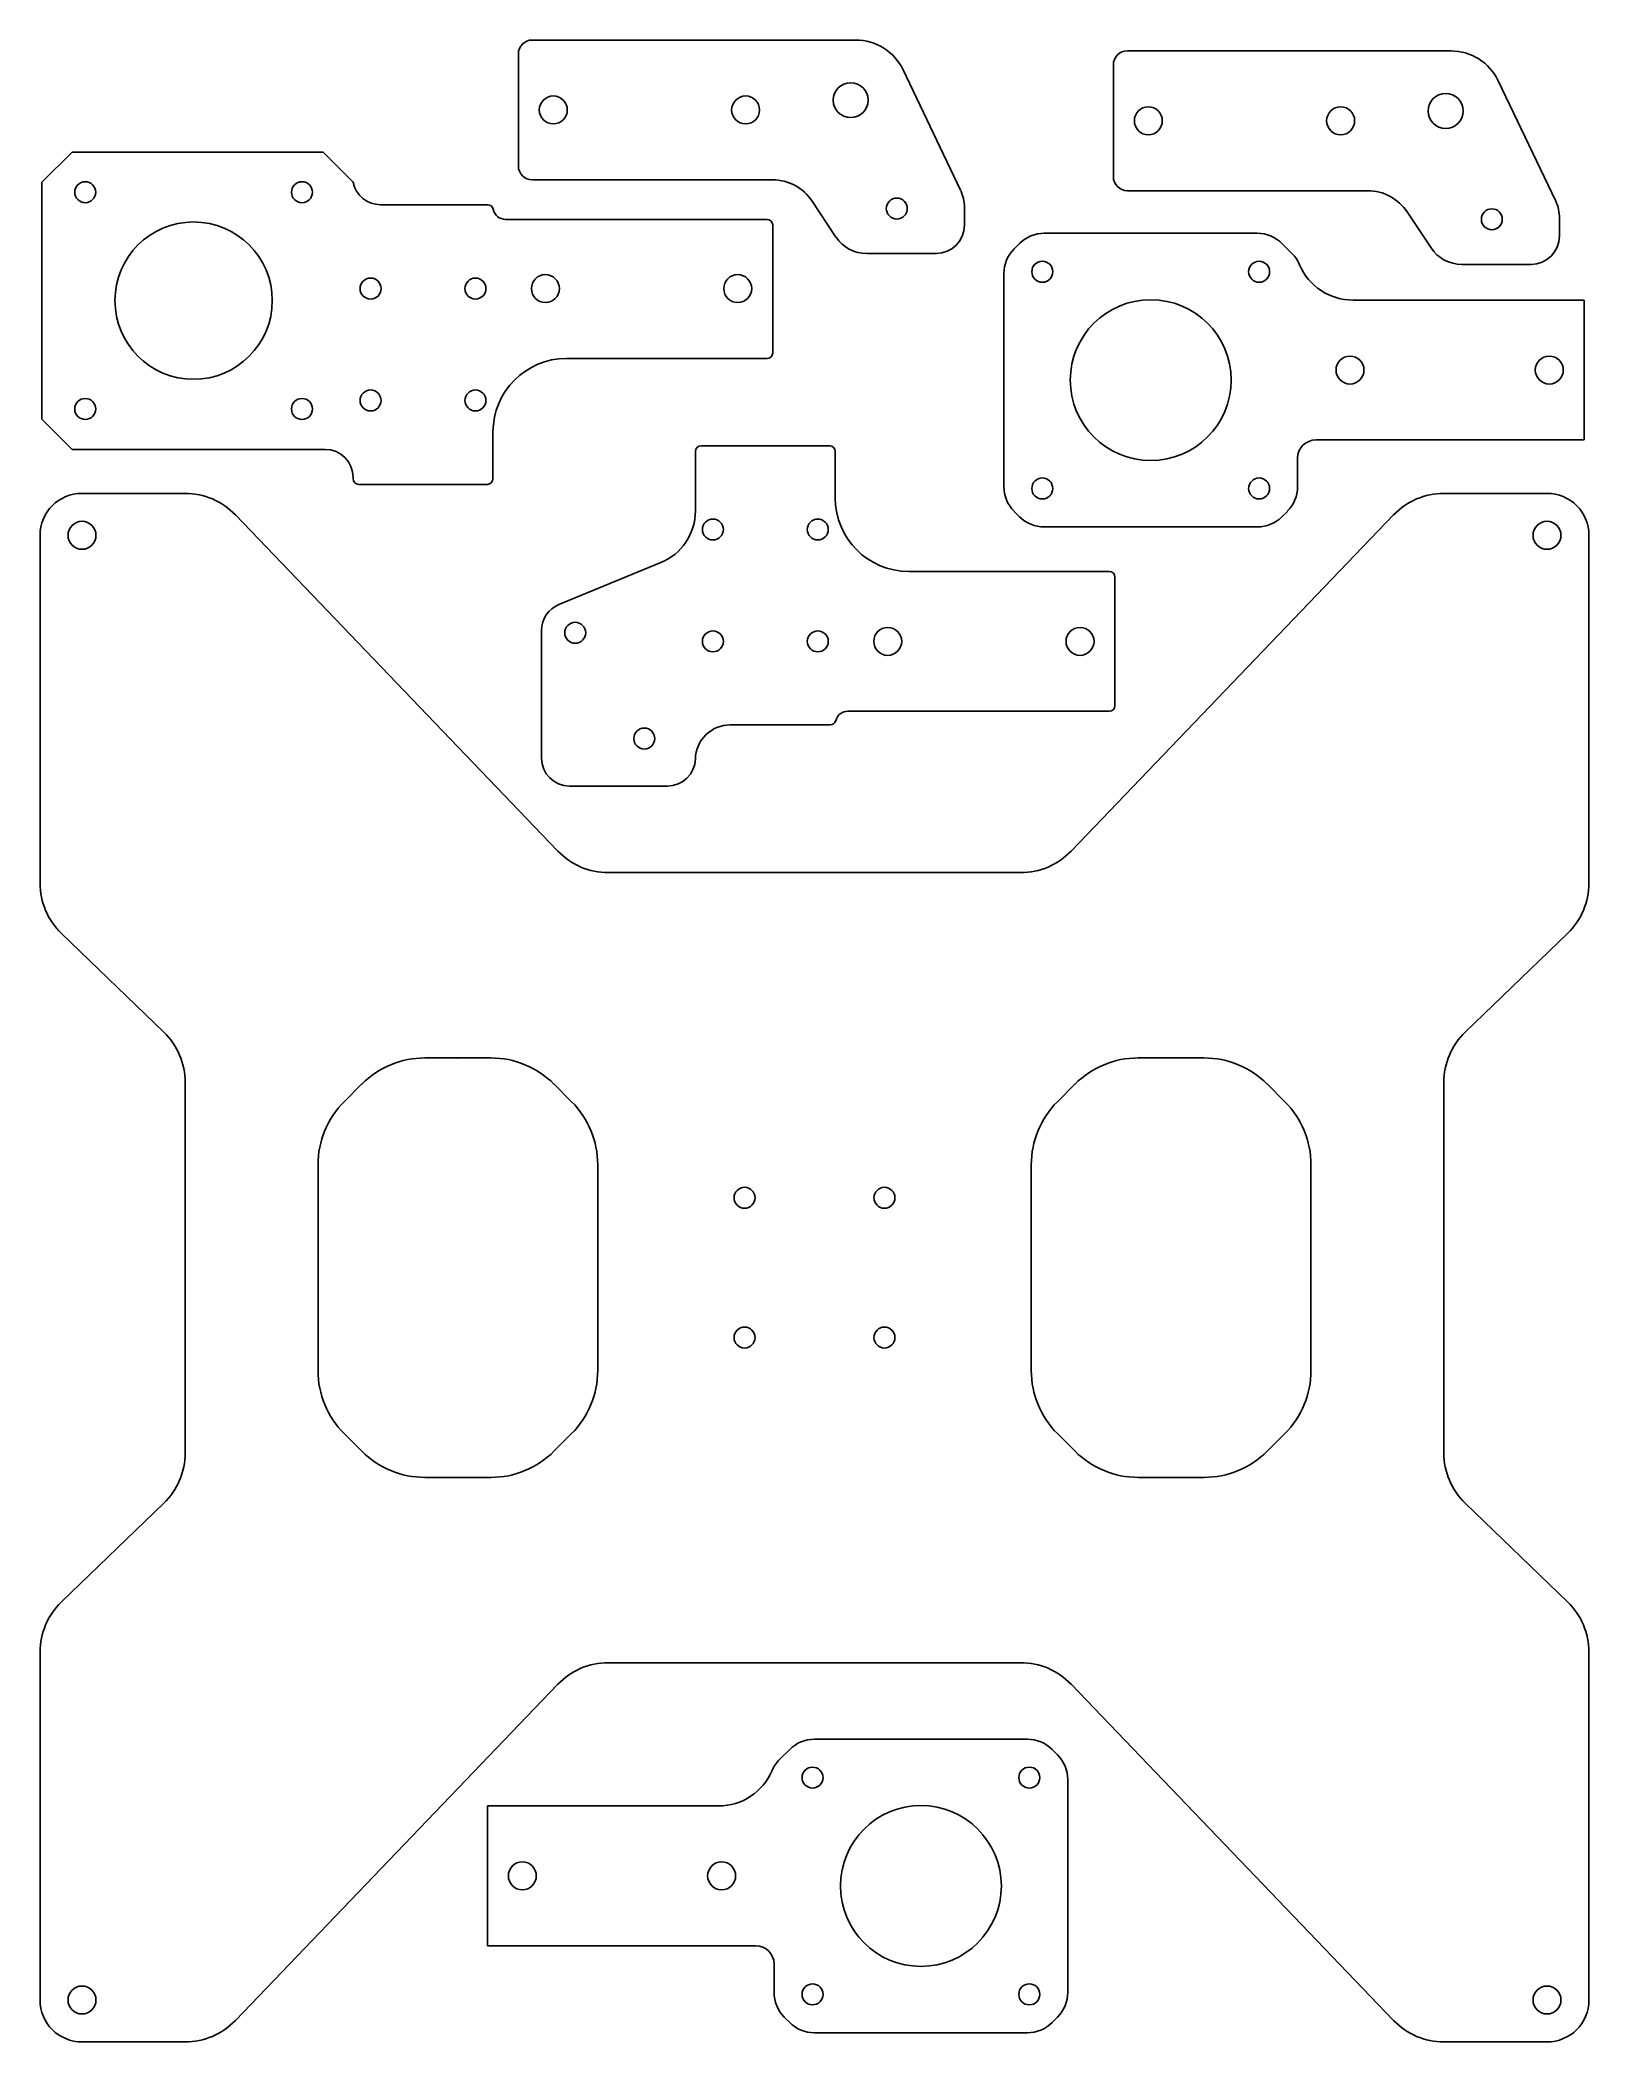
# Model space of a CAD drawing. Header units: millimetres. Extents: x 0 to 222, y 0 to 286.
import ezdxf

# ---------------------------------------------------------------- set-up
doc = ezdxf.new("R2010")
doc.units = ezdxf.units.MM
doc.layers.add('1', color=7, linetype='Continuous', true_color=0xffffff)

msp = doc.modelspace()

# ---------------------------------------------------------------- linework, layer by layer
at = {"color": 7, "linetype": 'Continuous'}
for p, q in [((20.73, 221.5), (6, 221.5)), ((215.5, 221.5), (200.77, 221.5)), ((27.95, 218.42), (74.05, 170.33)), ((193.55, 218.42), (147.45, 170.33)), ((0, 215.5), (0, 165.75)), ((221.5, 165.75), (221.5, 215.5)), ((81.27, 167.25), (140.23, 167.25)), ((3.06, 158.55), (17.69, 144.45)), ((203.81, 144.45), (218.44, 158.55)), ((55.03, 140.75), (64.47, 140.75)), ((166.47, 140.75), (157.03, 140.75)), ((20.75, 137.25), (20.75, 84.25)), ((43.48, 134.48), (46.02, 137.02)), ((73.48, 137.02), (76.02, 134.48)), ((148.02, 137.02), (145.48, 134.48)), ((178.02, 134.48), (175.48, 137.02)), ((200.75, 137.25), (200.75, 84.25)), ((39.75, 125.47), (39.75, 96.03)), ((79.75, 125.47), (79.75, 96.03)), ((141.75, 125.47), (141.75, 96.03)), ((181.75, 125.47), (181.75, 96.03)), ((43.48, 87.02), (46.02, 84.48)), ((73.48, 84.48), (76.02, 87.02)), ((148.02, 84.48), (145.48, 87.02)), ((178.02, 87.02), (175.48, 84.48)), ((55.03, 80.75), (64.47, 80.75)), ((166.47, 80.75), (157.03, 80.75)), ((3.06, 62.95), (17.69, 77.05)), ((203.81, 77.05), (218.44, 62.95)), ((0, 55.75), (0, 6)), ((221.5, 6), (221.5, 55.75)), ((81.27, 54.25), (140.23, 54.25)), ((27.95, 3.08), (74.05, 51.17)), ((147.45, 51.17), (193.55, 3.08)), ((6, 0), (20.73, 0)), ((200.77, 0), (215.5, 0))]:
    msp.add_line(p, q, dxfattribs=at)
for centre in [(6, 215.5), (215.5, 215.5), (6, 6), (215.5, 6)]:
    msp.add_circle(centre, 2, dxfattribs=at)
for centre in [(100.75, 120.75), (120.75, 120.75), (100.75, 100.75), (120.75, 100.75)]:
    msp.add_circle(centre, 1.5)
for centre, radius, start, end in [((6, 215.5), 6, 90, 180), ((20.73, 211.5), 10, 43.7869, 90), ((200.77, 211.5), 10, 90, 136.2131), ((215.5, 215.5), 6, 0, 90), ((81.27, 177.25), 10, 223.7869, 270), ((140.23, 177.25), 10, 270, 316.2131), ((10, 165.75), 10, 180, 226.0544), ((211.5, 165.75), 10, 313.9456, 0), ((10.75, 137.25), 10, 0, 46.0544), ((210.75, 137.25), 10, 133.9456, 180), ((55.03, 128.01), 12.74, 90, 135), ((64.47, 128.01), 12.74, 45, 90), ((157.03, 128.01), 12.74, 90, 135), ((166.47, 128.01), 12.74, 45, 90), ((52.49, 125.47), 12.74, 135, 180), ((67.01, 125.47), 12.74, 0, 45), ((154.49, 125.47), 12.74, 135, 180), ((169.01, 125.47), 12.74, 0, 45), ((52.49, 96.03), 12.74, 180, 225), ((67.01, 96.03), 12.74, 315, 0), ((154.49, 96.03), 12.74, 180, 225), ((169.01, 96.03), 12.74, 315, 0), ((10.75, 84.25), 10, 313.9456, 0), ((55.03, 93.49), 12.74, 225, 270), ((64.47, 93.49), 12.74, 270, 315), ((157.03, 93.49), 12.74, 225, 270), ((166.47, 93.49), 12.74, 270, 315), ((210.75, 84.25), 10, 180, 226.0544), ((10, 55.75), 10, 133.9456, 180), ((211.5, 55.75), 10, 0, 46.0544), ((81.27, 44.25), 10, 90, 136.2131), ((140.23, 44.25), 10, 43.7869, 90), ((6, 6), 6, 180, 270), ((215.5, 6), 6, 270, 0), ((20.73, 10), 10, 270, 316.2131), ((200.77, 10), 10, 223.7869, 270)]:
    msp.add_arc(centre, radius, start, end, dxfattribs=at)
msp.add_point((59.75, 140.75), dxfattribs=at)
at = {"layer": '1'}
for p, q in [((70.4, 286.34), (116.65, 286.34)), ((70.4, 286.34), (116.65, 286.34)), ((68.4, 268.34), (68.4, 284.34)), ((68.4, 268.34), (68.4, 284.34)), ((155.49, 284.79), (201.74, 284.79)), ((155.49, 284.79), (201.74, 284.79)), ((123.43, 282.07), (131.65, 264.85)), ((123.43, 282.07), (131.65, 264.85)), ((153.49, 266.79), (153.49, 282.79)), ((153.49, 266.79), (153.49, 282.79)), ((208.52, 280.52), (216.75, 263.3)), ((208.52, 280.52), (216.75, 263.3)), ((4.57, 270.29), (0.27, 265.99)), ((4.57, 270.29), (0.27, 265.99)), ((40.47, 270.29), (4.57, 270.29)), ((40.47, 270.29), (4.57, 270.29)), ((44.77, 265.99), (40.47, 270.29)), ((44.77, 265.99), (40.47, 270.29)), ((104.75, 266.34), (70.4, 266.34)), ((104.75, 266.34), (70.4, 266.34)), ((0.27, 265.99), (0.27, 232.09)), ((0.27, 265.99), (0.27, 232.09)), ((189.84, 264.79), (155.49, 264.79)), ((189.84, 264.79), (155.49, 264.79)), ((48.69, 262.79), (64.02, 262.79)), ((48.69, 262.79), (64.02, 262.79)), ((66.57, 260.69), (103.97, 260.69)), ((66.57, 260.69), (103.97, 260.69)), ((113.82, 258.16), (110.42, 263.3)), ((113.82, 258.16), (110.42, 263.3)), ((132.2, 262.43), (132.2, 259.87)), ((132.2, 262.43), (132.2, 259.87)), ((198.92, 256.61), (195.51, 261.75)), ((198.92, 256.61), (195.51, 261.75)), ((217.29, 260.88), (217.29, 258.32)), ((217.29, 260.88), (217.29, 258.32)), ((104.77, 259.89), (104.77, 241.59)), ((104.77, 259.89), (104.77, 241.59)), ((174.06, 258.7), (143.6, 258.7)), ((174.06, 258.7), (143.6, 258.7)), ((128.13, 255.8), (118.22, 255.8)), ((128.13, 255.8), (118.22, 255.8)), ((140.07, 257.23), (139.3, 256.46)), ((140.07, 257.23), (139.3, 256.46)), ((179.06, 255.77), (177.6, 257.23)), ((179.06, 255.77), (177.6, 257.23)), ((137.83, 252.93), (137.83, 222.47)), ((137.83, 252.93), (137.83, 222.47)), ((213.22, 254.25), (203.31, 254.25)), ((213.22, 254.25), (203.31, 254.25)), ((220.83, 249.14), (187.76, 249.14)), ((220.83, 249.14), (187.76, 249.14)), ((220.83, 229.14), (220.83, 249.14)), ((220.83, 229.14), (220.83, 249.14)), ((103.97, 240.79), (75.27, 240.79)), ((103.97, 240.79), (75.27, 240.79)), ((0.27, 232.09), (4.57, 227.79)), ((0.27, 232.09), (4.57, 227.79)), ((64.77, 230.29), (64.77, 223.59)), ((64.77, 230.29), (64.77, 223.59)), ((182.43, 229.14), (220.83, 229.14)), ((182.43, 229.14), (220.83, 229.14)), ((4.57, 227.79), (40.77, 227.79)), ((4.57, 227.79), (40.77, 227.79)), ((94.52, 228.3), (112.92, 228.3)), ((94.52, 228.3), (112.92, 228.3)), ((113.72, 227.5), (113.72, 220.83)), ((113.72, 227.5), (113.72, 220.83)), ((179.83, 222.47), (179.83, 226.54)), ((179.83, 222.47), (179.83, 226.54)), ((44.77, 223.59), (44.77, 223.79)), ((44.77, 223.59), (44.77, 223.79)), ((63.97, 222.79), (45.57, 222.79)), ((63.97, 222.79), (45.57, 222.79)), ((139.3, 218.93), (140.07, 218.16)), ((139.3, 218.93), (140.07, 218.16)), ((177.6, 218.16), (178.37, 218.93)), ((177.6, 218.16), (178.37, 218.93)), ((143.6, 216.7), (174.06, 216.7)), ((143.6, 216.7), (174.06, 216.7)), ((74.19, 205.6), (88.76, 211.59)), ((74.19, 205.6), (88.76, 211.59)), ((124.22, 210.33), (152.92, 210.33)), ((124.22, 210.33), (152.92, 210.33)), ((153.72, 209.53), (153.72, 191.13)), ((153.72, 209.53), (153.72, 191.13)), ((71.71, 183.63), (71.71, 201.9)), ((71.71, 183.63), (71.71, 201.9)), ((152.92, 190.33), (115.52, 190.33)), ((152.92, 190.33), (115.52, 190.33)), ((113, 188.38), (98.71, 188.38)), ((113, 188.38), (98.71, 188.38)), ((89.72, 179.63), (75.71, 179.63)), ((89.72, 179.63), (75.71, 179.63)), ((110.74, 43.31), (141.2, 43.31)), ((110.74, 43.31), (141.2, 43.31)), ((105.74, 40.38), (107.2, 41.85)), ((105.74, 40.38), (107.2, 41.85)), ((144.73, 41.85), (145.5, 41.08)), ((144.73, 41.85), (145.5, 41.08)), ((146.97, 37.54), (146.97, 7.08)), ((146.97, 37.54), (146.97, 7.08)), ((63.97, 13.76), (63.97, 33.76)), ((63.97, 33.76), (97.04, 33.76)), ((63.97, 33.76), (97.04, 33.76)), ((63.97, 13.76), (63.97, 33.76)), ((102.37, 13.76), (63.97, 13.76)), ((102.37, 13.76), (63.97, 13.76)), ((104.97, 7.08), (104.97, 11.16)), ((104.97, 7.08), (104.97, 11.16)), ((107.2, 2.78), (106.43, 3.55)), ((107.2, 2.78), (106.43, 3.55)), ((145.5, 3.55), (144.73, 2.78)), ((145.5, 3.55), (144.73, 2.78)), ((141.2, 1.31), (110.74, 1.31)), ((141.2, 1.31), (110.74, 1.31))]:
    msp.add_line(p, q, dxfattribs=at)
for centre, radius in [((73.4, 276.34), 2), ((73.4, 276.34), 2), ((100.9, 276.34), 2), ((100.9, 276.34), 2), ((115.92, 277.74), 2.5), ((201.01, 276.2), 2.5), ((158.49, 274.79), 2), ((158.49, 274.79), 2), ((185.99, 274.79), 2), ((185.99, 274.79), 2), ((6.46, 264.57), 1.5), ((6.46, 264.57), 1.5), ((37.46, 264.57), 1.5), ((37.46, 264.57), 1.5), ((122.52, 262.24), 1.5), ((122.52, 262.24), 1.5), ((207.61, 260.7), 1.5), ((207.61, 260.7), 1.5), ((21.96, 249.07), 11.25), ((21.96, 249.07), 11.25), ((47.27, 250.79), 1.5), ((47.27, 250.79), 1.5), ((62.26, 250.79), 1.5), ((62.26, 250.79), 1.5), ((72.27, 250.79), 2), ((72.27, 250.79), 2), ((99.77, 250.79), 2), ((99.77, 250.79), 2), ((143.33, 253.2), 1.5), ((143.33, 253.2), 1.5), ((174.33, 253.2), 1.5), ((174.33, 253.2), 1.5), ((158.83, 237.7), 11.5), ((158.83, 237.7), 11.5), ((187.33, 239.14), 2), ((187.33, 239.14), 2), ((215.83, 239.14), 2), ((215.83, 239.14), 2), ((6.46, 233.57), 1.5), ((6.46, 233.57), 1.5), ((37.46, 233.57), 1.5), ((37.46, 233.57), 1.5), ((47.27, 234.79), 1.5), ((47.27, 234.79), 1.5), ((62.26, 234.79), 1.5), ((62.26, 234.79), 1.5), ((143.33, 222.2), 1.5), ((143.33, 222.2), 1.5), ((174.33, 222.2), 1.5), ((174.33, 222.2), 1.5), ((96.22, 216.33), 1.5), ((96.22, 216.33), 1.5), ((111.22, 216.33), 1.5), ((111.22, 216.33), 1.5), ((76.53, 201.56), 1.5), ((76.53, 201.56), 1.5), ((96.22, 200.33), 1.5), ((96.22, 200.33), 1.5), ((111.22, 200.33), 1.5), ((111.22, 200.33), 1.5), ((121.22, 200.33), 2), ((121.22, 200.33), 2), ((148.72, 200.33), 2), ((148.72, 200.33), 2), ((86.41, 186.43), 1.5), ((86.41, 186.43), 1.5), ((110.47, 37.81), 1.5), ((110.47, 37.81), 1.5), ((141.47, 37.81), 1.5), ((141.47, 37.81), 1.5), ((125.97, 22.31), 11.5), ((125.97, 22.31), 11.5), ((68.97, 23.76), 2), ((68.97, 23.76), 2), ((97.47, 23.76), 2), ((97.47, 23.76), 2), ((110.47, 6.81), 1.5), ((110.47, 6.81), 1.5), ((141.47, 6.81), 1.5), ((141.47, 6.81), 1.5)]:
    msp.add_circle(centre, radius, dxfattribs=at)
for centre, radius, start, end in [((70.4, 284.34), 2, 90, 180), ((70.4, 284.34), 2, 90, 180), ((116.65, 278.83), 7.51, 25.5245, 90), ((116.65, 278.83), 7.51, 25.5245, 90), ((155.49, 282.79), 2, 90, 180), ((155.49, 282.79), 2, 90, 180), ((201.74, 277.28), 7.51, 25.5245, 90), ((201.74, 277.28), 7.51, 25.5245, 90), ((70.4, 268.34), 2, 180, 270), ((70.4, 268.34), 2, 180, 270), ((104.75, 259.54), 6.8, 33.5286, 90), ((104.75, 259.54), 6.8, 33.5286, 90), ((155.49, 266.79), 2, 180, 270), ((155.49, 266.79), 2, 180, 270), ((48.69, 266.79), 4, 191.537, 270), ((48.69, 266.79), 4, 191.537, 270), ((126.6, 262.43), 5.6, 0, 25.5245), ((126.6, 262.43), 5.6, 0, 25.5245), ((189.84, 257.99), 6.8, 33.5286, 90), ((189.84, 257.99), 6.8, 33.5286, 90), ((64.02, 261.99), 0.8, 11.0875, 90), ((64.02, 261.99), 0.8, 11.0875, 90), ((66.57, 262.49), 1.8, 191.0875, 270), ((66.57, 262.49), 1.8, 191.0875, 270), ((103.97, 259.89), 0.8, 0, 90), ((103.97, 259.89), 0.8, 0, 90), ((211.69, 260.88), 5.6, 0, 25.5245), ((211.69, 260.88), 5.6, 0, 25.5245), ((118.22, 261.07), 5.27, 213.5286, 270), ((118.22, 261.07), 5.27, 213.5286, 270), ((128.13, 259.87), 4.07, 270, 0), ((128.13, 259.87), 4.07, 270, 0), ((143.6, 253.7), 5, 90, 135), ((143.6, 253.7), 5, 90, 135), ((174.06, 253.7), 5, 45, 90), ((174.06, 253.7), 5, 45, 90), ((213.22, 258.32), 4.07, 270, 0), ((213.22, 258.32), 4.07, 270, 0), ((142.83, 252.93), 5, 135, 180), ((142.83, 252.93), 5, 135, 180), ((175.53, 252.23), 5, 23.0575, 45), ((175.53, 252.23), 5, 23.0575, 45), ((203.31, 259.52), 5.27, 213.5286, 270), ((203.31, 259.52), 5.27, 213.5286, 270), ((187.76, 257.44), 8.3, 203.0575, 270), ((187.76, 257.44), 8.3, 203.0575, 270), ((75.27, 230.29), 10.5, 90, 180), ((75.27, 230.29), 10.5, 90, 180), ((103.97, 241.59), 0.8, 270, 0), ((103.97, 241.59), 0.8, 270, 0), ((182.43, 226.54), 2.6, 90, 180), ((182.43, 226.54), 2.6, 90, 180), ((40.77, 223.79), 4, 0, 90), ((40.77, 223.79), 4, 0, 90), ((94.52, 227.5), 0.8, 90, 180), ((94.52, 227.5), 0.8, 90, 180), ((112.92, 227.5), 0.8, 0, 90), ((112.92, 227.5), 0.8, 0, 90), ((45.57, 223.59), 0.8, 180, 270), ((45.57, 223.59), 0.8, 180, 270), ((63.97, 223.59), 0.8, 270, 0), ((63.97, 223.59), 0.8, 270, 0), ((124.22, 220.83), 10.5, 180, 270), ((124.22, 220.83), 10.5, 180, 270), ((142.83, 222.47), 5, 180, 225), ((142.83, 222.47), 5, 180, 225), ((174.83, 222.47), 5, 315, 0), ((174.83, 222.47), 5, 315, 0), ((85.72, 218.99), 8, 292.3489, 0), ((85.72, 218.99), 8, 292.3489, 0), ((143.6, 221.7), 5, 225, 270), ((143.6, 221.7), 5, 225, 270), ((174.06, 221.7), 5, 270, 315), ((174.06, 221.7), 5, 270, 315), ((152.92, 209.53), 0.8, 0, 90), ((152.92, 209.53), 0.8, 0, 90), ((75.71, 201.9), 4, 112.3489, 180), ((75.71, 201.9), 4, 112.3489, 180), ((115.52, 188.53), 1.8, 90, 165.5225), ((115.52, 188.53), 1.8, 90, 165.5225), ((152.92, 191.13), 0.8, 270, 0), ((152.92, 191.13), 0.8, 270, 0), ((98.71, 183.38), 5, 90, 178.4082), ((98.71, 183.38), 5, 90, 178.4082), ((113, 189.18), 0.8, 270, 345.5225), ((113, 189.18), 0.8, 270, 345.5225), ((75.71, 183.63), 4, 180, 270), ((75.71, 183.63), 4, 180, 270), ((89.72, 183.63), 4, 270, 358.4082), ((89.72, 183.63), 4, 270, 358.4082), ((110.74, 38.31), 5, 90, 135), ((110.74, 38.31), 5, 90, 135), ((141.2, 38.31), 5, 45, 90), ((141.2, 38.31), 5, 45, 90), ((109.27, 36.85), 5, 135, 156.9425), ((109.27, 36.85), 5, 135, 156.9425), ((141.97, 37.54), 5, 0, 45), ((141.97, 37.54), 5, 0, 45), ((97.04, 42.06), 8.3, 270, 336.9425), ((97.04, 42.06), 8.3, 270, 336.9425), ((102.37, 11.16), 2.6, 0, 90), ((102.37, 11.16), 2.6, 0, 90), ((109.97, 7.08), 5, 180, 225), ((109.97, 7.08), 5, 180, 225), ((141.97, 7.08), 5, 315, 0), ((141.97, 7.08), 5, 315, 0), ((110.74, 6.31), 5, 225, 270), ((110.74, 6.31), 5, 225, 270), ((141.2, 6.31), 5, 270, 315), ((141.2, 6.31), 5, 270, 315)]:
    msp.add_arc(centre, radius, start, end, dxfattribs=at)
msp.add_open_spline([(93.72, 218.99), (93.72, 227.5)], degree=1, dxfattribs=at)
msp.add_open_spline([(93.72, 218.99), (93.72, 227.5)], degree=1, dxfattribs=at)

doc.saveas('drawing.dxf')
